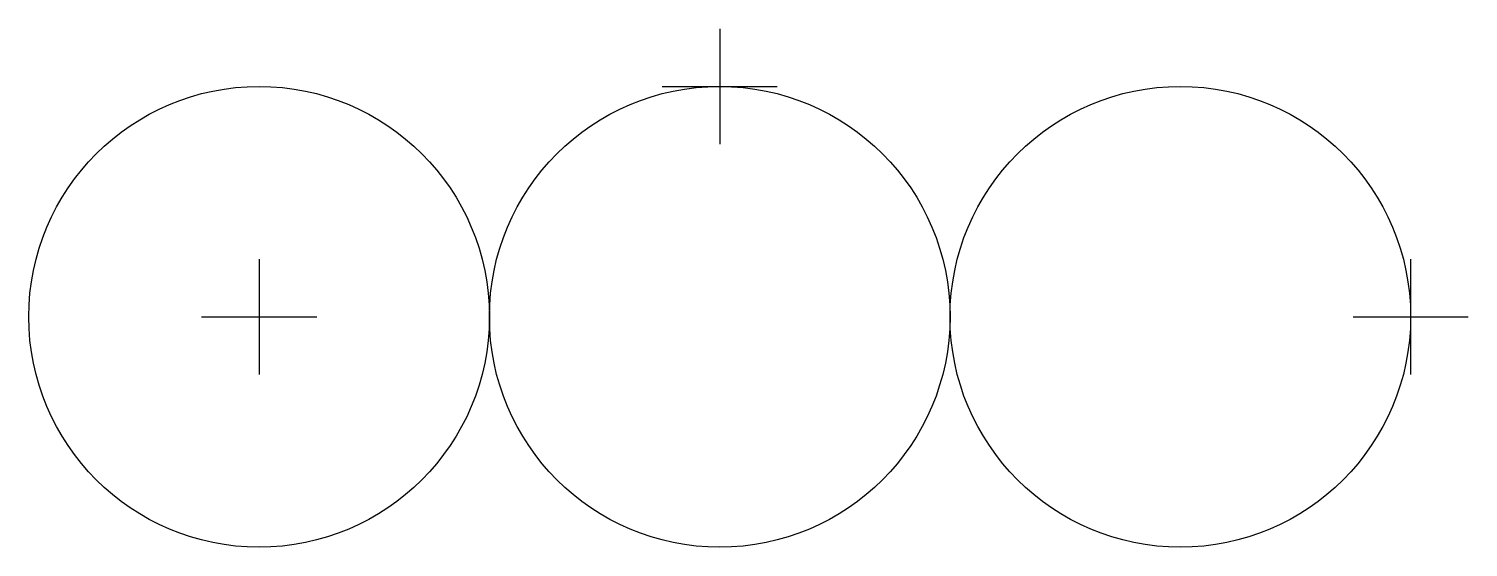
# Model space of a CAD drawing. Header units: inches. Extents: x -5 to 26.2, y -5 to 6.2.
import ezdxf

# ---------------------------------------------------------------- set-up
doc = ezdxf.new("R2010")
doc.units = ezdxf.units.IN
doc.header["$MEASUREMENT"] = 0

# ---------------------------------------------------------------- blocks, each defined once
blk = doc.blocks.new('block_translation_parameter')
for p, q in [((0, 1.25), (0, -1.25)), ((-1.25, 0), (1.25, 0))]:
    blk.add_line(p, q)
blk.add_circle((0, 0), 5)
blk = doc.blocks.new('*U2')
for p, q in [((0, 6.25), (0, 3.75)), ((-1.25, 5), (1.25, 5))]:
    blk.add_line(p, q)
blk.add_circle((0, 0), 5)
blk = doc.blocks.new('*U3')
for p, q in [((5, 1.25), (5, -1.25)), ((3.75, 0), (6.25, 0))]:
    blk.add_line(p, q)
blk.add_circle((0, 0), 5)

msp = doc.modelspace()

# ---------------------------------------------------------------- block references
for name, p in [('*U2', (10, 0)), ('block_translation_parameter', (0, 0)), ('*U3', (20, 0))]:
    msp.add_blockref(name, p)

doc.saveas('drawing.dxf')
